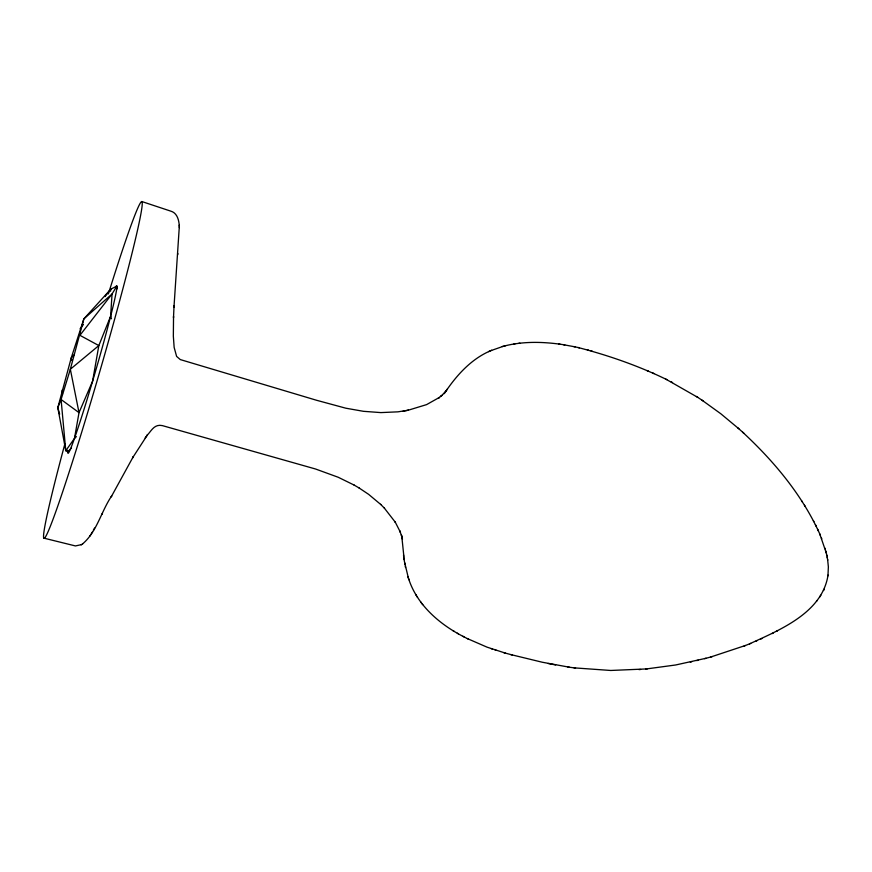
<?xml version="1.0" encoding="UTF-8"?>
<svg xmlns="http://www.w3.org/2000/svg" width="872" height="872" viewBox="0 0 872 872"><rect width="100%" height="100%" fill="white"/><g stroke="black" fill="none" stroke-linecap="round" stroke-linejoin="round"><path stroke-width="1.31" d="M173.528 317.136L173.539 316.547L173.343 336.167L174.149 347.405L176.613 356.408L180.297 359.58L316.525 400.259L345.803 408.194L363.439 411.312L380.879 412.598L397.948 411.835L408.423 410.2L403.104 411.148M173.495 317.768L174.051 305.701M71.504 447.968L67.809 451.903L65.771 450.704L74.48 438.431L79.014 412.641L92.596 381.184L98.83 345.574L110.613 316.242L112.052 293.973L116.783 286.169L117.251 288.796M174.019 306.41L173.975 307.184L179.305 226.731M177.746 254.646L177.844 253.425M749.506 643.874C779.841 629.867 822.209 612.907 828.04 575.084M827.953 575.847L828.367 566.92L827.615 559.442M110.537 291.226L110.831 289.123L116.783 286.169M59.645 414.189L57.814 407.649L61.084 399.507L79.014 412.641L70.338 369.248L98.83 345.574L79.919 335.328L112.052 293.973L83.865 318.88L71.21 357.967L57.814 407.649L65.771 450.704L61.084 399.507L70.338 369.248L83.865 318.88L110.831 289.123L105.022 296.611M823.473 590.54L823.822 589.81M823.768 589.919L824.084 589.254M82.262 544.183C97.01 531.985 101.174 511.221 111.714 495.917L111.224 496.833L133.187 456.808L132.555 457.887L147.499 434.79L145.144 437.984M101.926 514.36L102.482 513.336M94.558 528.083L93.38 530.198M91.822 532.977L92.399 531.953M89.892 536.062L90.426 535.234M90.743 534.721L91.266 533.893M819.702 597.004L820.857 595.227M446.497 390.329C457.604 374.23 471.512 359.166 489.693 351.133M447.445 389.01L444.012 393.741L446.344 390.82L440.742 396.422L441.396 395.888M80.126 328.744L83.45 324.46M816.486 601.288L816.944 600.71M147.324 435.019C151.15 431.313 154.148 423.738 162.356 425.612L315.555 469.005L338.173 477.246L354.217 485.115M73.924 354.959L71.21 357.967L71.918 360.572M74.48 438.431L76.387 436.6M438.235 398.297L442.05 395.387M438.856 397.828L439.466 397.392L426.604 404.608L408.085 410.254M44.036 538.177L75.439 545.937L81.51 544.619M81.161 544.837L82.611 543.965M772.232 633.573L773.257 633.039M776.527 631.317L777.497 630.816M490.5 350.773L503.46 346.238M488.571 351.634L491.634 350.261M760.82 639.023L761.943 638.533M755.861 641.236L757.016 640.713M710.865 656.965L745.407 645.498M744.154 645.999L750.716 643.394M645.694 669.031L675.626 664.987L706.069 658.262M704.598 658.665L712.293 656.572M504.539 345.955C522.644 341.388 541.643 341.682 560.031 344.189M502.305 346.544L505.706 345.65M690.297 662.088L691.812 661.739M696.761 660.595L698.243 660.257M513.88 344.004L515.058 343.851M518.731 343.35L519.93 343.187M574.016 667.854L610.771 670.47L647.297 668.9M638.98 669.609L640.593 669.467M510.861 654.6L542.264 662.23L569.362 667.211M567.825 667.004L575.564 668.061M563.486 344.713L575.149 346.871M558.734 344.004L564.794 344.898M548.183 663.494L555.649 664.955M578.082 347.525C608.569 355.405 638.544 365.848 666.873 379.658M573.831 346.587L579.411 347.819M467.272 638.555L487.012 647.144L505.237 653.063M503.885 652.703L512.235 654.97M587.357 349.836L588.687 350.228M591.042 350.893L592.393 351.285M141.722 201.508L170.661 211.1C177.714 212.986 179.24 221.314 179.349 227.581M491.11 648.615L492.397 649.062M495.067 649.956L496.375 650.403M647.002 370.524L648.408 371.134M652.692 372.976L654.109 373.598M665.478 378.938L697.764 397.36M671.146 381.838L672.552 382.546M408.499 578.376C416.947 605.07 439.75 624.494 463.959 636.854M462.825 636.277L468.428 639.143M354.021 485.006L359.275 488.08M452.96 630.598L454.018 631.241M457.31 633.192L458.4 633.846M359.068 487.96L368.627 494.348L380.813 504.539M701.949 400.139L720.872 413.808L738.9 428.817M696.412 396.477L703.301 401.022M742.726 432.261C774.358 461.659 802.861 495.71 820.432 535.463M737.712 427.749L743.903 433.308M380.563 504.299L384.53 508.278M384.269 508.016L395.43 522.372L395.136 521.892L400.444 532.334L399.877 530.939L402.112 537.566L401.589 535.779M420.664 601.931L421.394 602.89M421.993 603.675L422.735 604.645M801.619 500.822L802.284 501.858M804.442 505.237L805.074 506.24M415.791 594.551L416.435 595.609M416.881 596.317L417.535 597.385M813.391 520.682L813.881 521.641M815.407 524.606L816.312 526.437M817.674 529.26L818.492 531.048M819.691 533.729L826.394 553.284M821.457 538.002L821.795 538.831M110.613 316.242L111.496 318.749M402.221 538.34L401.785 536.236L404.357 561.208L408.358 577.94M407.922 576.632L408.935 579.706M825.817 550.984L826.024 551.736M825.043 548.226L825.272 549.044M401.36 534.83L402.472 539.332M826.22 552.51L827.735 560.14M826.787 555.017L826.95 555.747M404.619 562.723L404.902 564.206M405.262 566.015L405.545 567.541M827.245 557.23L827.375 557.993M403.507 554.875L403.703 556.434M403.921 558.015L404.128 559.639M67.656 450.268L67.809 451.903M62.108 390.166L62.468 394.122M179.218 225.161L179.261 226.022M115.562 287.27A87.178 3.499 -73.8 0 1 95.397 371.636A87.178 3.499 -73.8 0 1 67.863 451.304M108.368 293.908A175.283 7.063 -73.8 0 1 135.389 239.364A175.283 7.063 -73.8 0 1 59.307 501.683A175.283 7.063 -73.8 0 1 64.877 443.881"/></g></svg>
